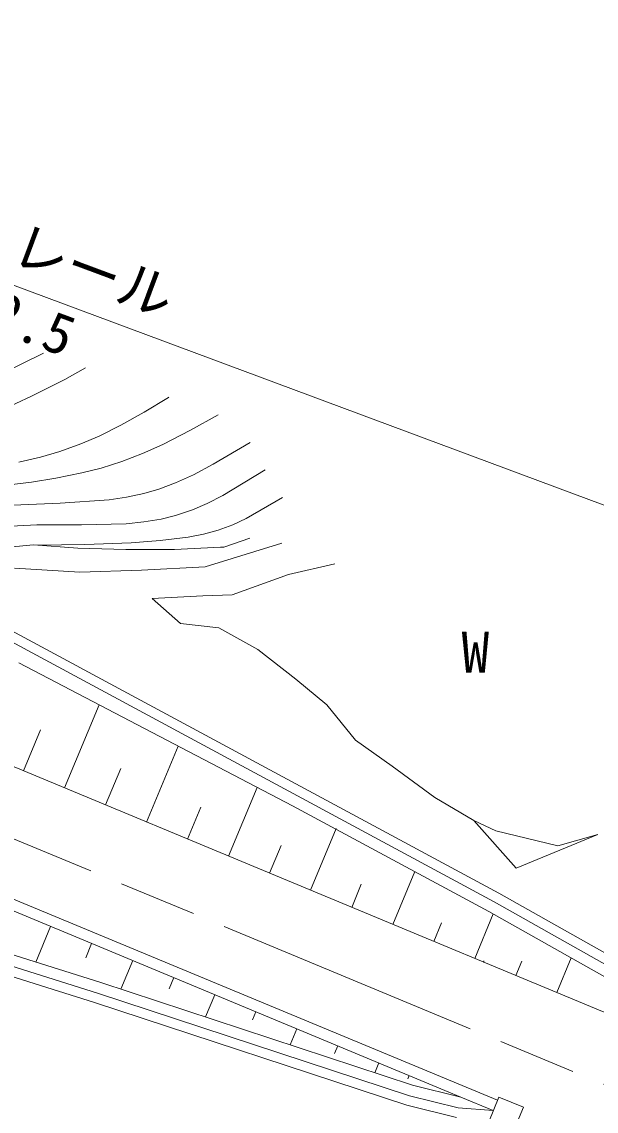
# Model space of a CAD drawing. Units: millimetres, scale not verified. Extents: x 40000 to 680000, y 20000 to 380000.
# Drawn here: x 469589 to 495444, y 290123 to 339179 of the extents above; entities that cross this region are included whole.
import ezdxf
from ezdxf.enums import TextEntityAlignment as Align

# ---------------------------------------------------------------- set-up
doc = ezdxf.new("R2010")
doc.units = ezdxf.units.MM
doc.header["$LTSCALE"] = 1000
doc.linetypes.add('CHAIN', pattern=[18.5, 12, -1.5, 3.5, -1.5])
for name, color, linetype, lineweight in [('M-BGD', 7, 'Continuous', 13), ('M-BMK', 2, 'CHAIN', 13), ('M-STR-HTXT', 7, 'Continuous', 13)]:
    doc.layers.add(name, color=color, linetype=linetype, lineweight=lineweight)
doc.styles.add('ＭＳ ゴシック', font='')
doc.styles.get('ＭＳ ゴシック').set_extended_font_data('MS Gothic')

msp = doc.modelspace()

# ---------------------------------------------------------------- linework, layer by layer
at = {"layer": 'M-BGD'}
for p, q in [((466823.1, 322417.6), (470569.6, 324261.9)), ((471521, 323070.7), (472456.8, 323592.7)), ((470030.4, 322324.3), (471521, 323070.7)), ((468605.1, 321665.8), (470030.4, 322324.3)), ((475100.5, 321595), (476196.4, 322266.8)), ((476196.4, 322266.8), (476211.5, 322276)), ((474053.4, 321011.1), (475100.5, 321595)), ((477183.1, 320785.7), (478430, 321474.8)), ((473069, 320526.4), (474053.4, 321011.1)), ((472241.4, 320173.8), (473069, 320526.4)), ((475932.8, 320150.5), (477183.1, 320785.7)), ((471298.8, 319835.4), (472241.4, 320173.8)), ((475023.2, 319741.1), (475932.8, 320150.5)), ((478205.7, 319253.8), (479867.9, 320231.4)), ((469456.7, 319354.6), (470433, 319580.5)), ((470433, 319580.5), (471298.8, 319835.4)), ((473168.3, 319086.2), (474095.3, 319381.1)), ((474095.3, 319381.1), (475023.2, 319741.1)), ((472297.5, 318861.7), (473168.3, 319086.2)), ((477315.9, 318785), (478205.7, 319253.8)), ((478640.7, 317843.4), (480538.6, 319004.2)), ((468272.1, 318244.9), (470026.6, 318451)), ((470026.6, 318451), (471118.5, 318622.2)), ((471118.5, 318622.2), (472297.5, 318861.7)), ((475761.9, 318133.6), (476501, 318412.7)), ((476501, 318412.7), (477315.9, 318785)), ((474308.3, 317767.7), (475080, 317932.2)), ((475080, 317932.2), (475761.9, 318133.6)), ((469191.1, 317416.7), (471314.1, 317507.2)), ((471314.1, 317507.2), (473522.3, 317654)), ((473522.3, 317654), (474308.3, 317767.7)), ((477271.7, 317207.5), (477926.8, 317483.4)), ((477926.8, 317483.4), (478640.7, 317843.4)), ((479688.5, 316818.1), (481316.8, 317758)), ((475858.6, 316789.1), (476511.5, 316952.9)), ((476511.5, 316952.9), (477271.7, 317207.5)), ((468318.1, 316419.2), (470263.6, 316530.2)), ((470263.6, 316530.2), (472279, 316525.8)), ((472279, 316525.8), (474282.7, 316574.9)), ((474282.7, 316574.9), (475074.7, 316655)), ((475074.7, 316655), (475858.6, 316789.1)), ((478431.6, 316284.8), (479086.1, 316534.2)), ((479086.1, 316534.2), (479688.5, 316818.1)), ((475814.7, 315823.2), (477074.3, 315973.3)), ((477074.3, 315973.3), (477763, 316101.3)), ((477763, 316101.3), (478431.6, 316284.8)), ((479847.1, 315933.5), (478677, 315519.5)), ((470121.1, 315622), (467909.1, 315424)), ((472105, 315469.4), (470121.1, 315622)), ((470319.4, 315606.8), (472419.1, 315639.1)), ((474264.8, 315414.1), (472105, 315469.4)), ((472419.1, 315639.1), (474517.3, 315722.9)), ((474517.3, 315722.9), (475814.7, 315823.2)), ((478528.8, 315518.6), (476457.2, 315423)), ((477842.4, 314637.6), (481300.8, 315706.9)), ((478677, 315519.5), (478528.8, 315518.6)), ((476457.2, 315423), (474264.8, 315414.1)), ((469262.6, 314574.4), (472195.3, 314392)), ((472195.3, 314392), (474982.6, 314489.7)), ((474982.6, 314489.7), (477842.4, 314637.6)), ((481591.7, 314288.9), (483680.7, 314778.5)), ((479061.1, 313377.6), (481591.7, 314288.9)), ((464655.7, 313665.2), (490851.5, 299556)), ((465330.6, 313801.5), (491057.1, 299945)), ((475461.8, 313213.8), (477735.2, 313323.9)), ((476736.8, 312080.6), (475461.8, 313213.8)), ((477735.2, 313323.9), (479061.1, 313377.6)), ((478452.9, 311889.6), (476736.8, 312080.6)), ((480208.3, 310916.2), (478452.9, 311889.6)), ((481922.9, 309576.2), (480208.3, 310916.2)), ((481769.8, 303879.6), (469454, 310316.9)), ((483324.6, 308414.9), (481922.9, 309576.2)), ((461714, 308760.6), (505991.6, 290332.6)), ((471512.2, 304682.7), (473070.4, 308426.7)), ((484612.2, 306836.2), (483324.6, 308414.9)), ((469665.7, 305451.1), (470434.2, 307297.6)), ((486252.8, 305658.5), (484612.2, 306836.2)), ((475205.1, 303145.7), (476628.9, 306566.7)), ((488173.5, 304252.2), (486252.8, 305658.5)), ((473358.6, 303914.2), (474040.1, 305551.5)), ((478898, 301608.7), (480187.3, 304706.7)), ((489933, 303206.9), (488173.5, 304252.2)), ((459593, 303664.4), (491004.2, 290614)), ((477051.5, 302377.2), (477650.6, 303816.7)), ((481769.8, 303879.6), (490617.8, 299114)), ((459408.6, 303221.2), (489351.3, 290759.3)), ((490922.2, 302749.6), (489933, 303206.9)), ((491836.8, 301067.6), (489933, 303206.9)), ((482590.9, 300071.8), (483745.8, 302846.7)), ((493710.7, 302066), (490922.2, 302749.6)), ((495520.2, 302585.9), (491836.8, 301067.6)), ((495520.2, 302585.9), (493710.7, 302066)), ((480744.4, 300840.3), (481261.2, 302082)), ((486283.8, 298534.8), (487274.3, 300914.8)), ((484437.3, 299303.3), (484871.8, 300347.2)), ((491057.1, 299945), (505489.8, 291799.5)), ((461343.6, 299621.4), (473149.6, 295913.8)), ((490851.5, 299556), (505061.3, 291536.3)), ((489976.7, 296997.9), (490811.8, 299004.5)), ((490617.8, 299114), (505848.1, 290518.3)), ((463799.2, 298326.1), (472996.6, 295437.8)), ((470886.8, 298444.1), (470217, 296834.8)), ((488130.2, 297766.4), (488482.3, 298612.5)), ((463667.4, 297906.4), (472861.9, 295018.9)), ((472733.2, 297675.6), (472465.3, 297031.8)), ((474579.7, 296907.1), (474043.8, 295619.6)), ((490388.4, 296895.4), (490390.5, 296825.6)), ((491823.1, 296229.4), (492092.9, 296877.7)), ((493669.6, 295460.9), (494320.2, 297024.4)), ((473149.6, 295913.8), (487182.5, 291296.2)), ((476426.1, 296138.7), (476217.1, 295636.4)), ((472996.6, 295437.8), (487044, 290815.4)), ((478272.6, 295370.2), (477854.5, 294365.6)), ((472861.9, 295018.9), (486922.2, 290392.3)), ((480119, 294601.7), (479968.9, 294240.9)), ((481965.5, 293833.2), (481665.2, 293111.7)), ((483811.9, 293064.8), (483669.9, 292723.5)), ((485658.4, 292296.3), (485475.9, 291857.8)), ((486960.4, 291576.7), (487023.5, 291728.1)), ((487182.5, 291296.2), (489351.3, 290759.3)), ((487044, 290815.4), (489231.1, 290274)), ((489351.3, 290759.3), (490811.9, 290151.4)), ((490604.3, 289651.7), (491064.7, 290759.8)), ((492172.9, 290299.3), (491064.7, 290759.8)), ((486922.2, 290392.3), (489157.5, 289839)), ((489231.1, 290274), (490811.9, 290151.4)), ((491712.4, 289191.2), (492172.9, 290299.3))]:
    msp.add_line(p, q, dxfattribs=at)
at = {"layer": 'M-BMK'}
msp.add_line((461615.4, 305552.2), (552553, 267704.8), dxfattribs=at)
at = {"layer": 'M-STR-HTXT'}
msp.add_line((506790.2, 313314.5), (429253.5, 342194.1), dxfattribs=at)

# ---------------------------------------------------------------- texts
at = {"layer": 'M-BGD', "style": 'ＭＳ ゴシック'}
msp.add_text('W', height=1833, dxfattribs=at).set_placement((490007.1, 310792.7), align=Align.MIDDLE_CENTER)
at = {"layer": 'M-STR-HTXT', "style": 'ＭＳ ゴシック'}
for s, p in [('ガードレール', (461776.7, 330511.8)), ('L=82.5', (464328.6, 326173.5))]:
    msp.add_text(s, height=1833, rotation=339.572, dxfattribs=at).set_placement(p, align=Align.BOTTOM_LEFT)

doc.saveas('drawing.dxf')
